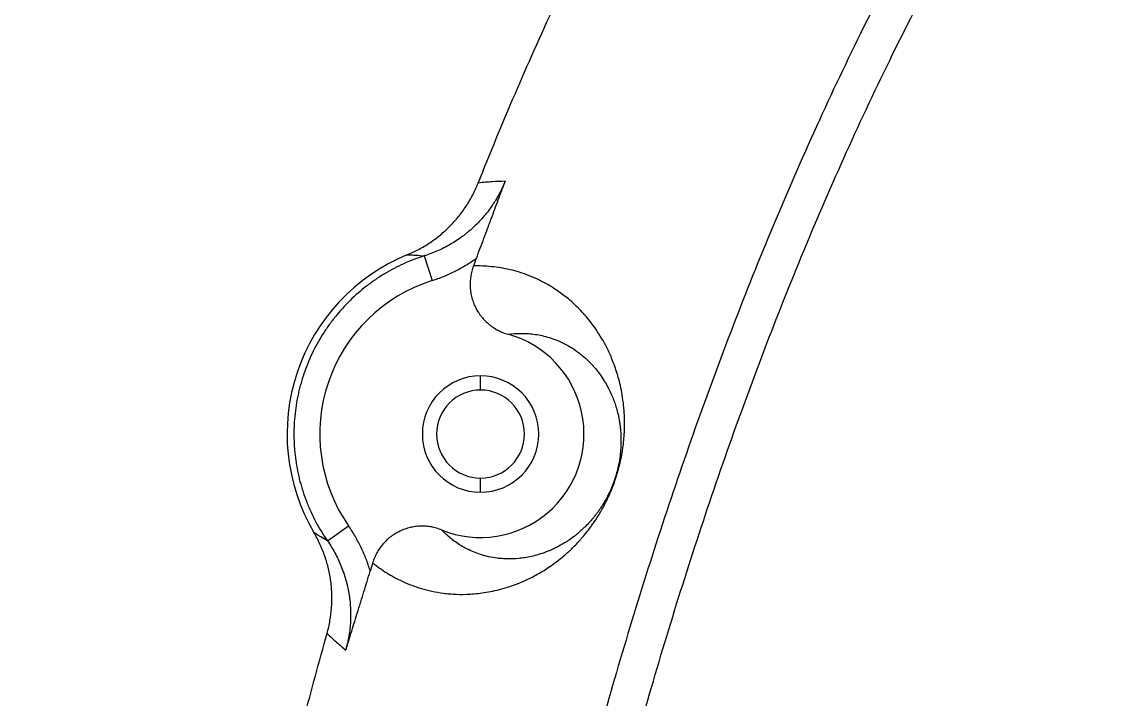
# Model space of a CAD drawing. Header units: millimetres. Extents: x -33000 to 294000, y 0 to 42408.
# Drawn here: x 56696.24 to 56737.92, y 13849.35 to 13875.54 of the extents above; entities that cross this region are included whole.
import ezdxf

# ---------------------------------------------------------------- set-up
doc = ezdxf.new("R2010")
doc.units = ezdxf.units.MM
doc.header["$LTSCALE"] = 50
doc.layers.add('arch', color=8, linetype='Continuous')

msp = doc.modelspace()

# ---------------------------------------------------------------- linework, layer by layer
at = {"layer": 'arch', "linetype": 'Continuous'}
for p, q in [((56711.811, 13866.486), (56712.113, 13865.532)), ((56713.989, 13861.305), (56713.989, 13861.855)), ((56713.989, 13857.355), (56713.989, 13857.905)), ((56708.066, 13855.481), (56708.887, 13856.053))]:
    msp.add_line(p, q, dxfattribs=at)
for radius, start, end in [(7.482, 112.3443, 210.5329), (6.217, 107.5617, 214.8465), (4, 247.9095, 74.562), (2.25, 90, 270), (2.25, 270, 90), (1.7, 90, 270), (1.7, 270, 90)]:
    msp.add_arc((56713.989, 13859.605), radius, start, end, dxfattribs=at)
for points, knots in [([(56841.186, 13936.073, 0), (56838.392, 13935.857, 0), (56835.607, 13935.597, 0), (56830.059, 13934.985, 0), (56827.295, 13934.633, 0), (56821.789, 13933.83, 0), (56819.047, 13933.38, 0), (56813.587, 13932.373, 0), (56810.869, 13931.816, 0), (56805.459, 13930.586, 0), (56802.767, 13929.913, 0), (56797.411, 13928.438, 0), (56794.748, 13927.636, 0), (56790.777, 13926.326, 0), (56789.457, 13925.871, 0), (56786.826, 13924.924, 0), (56785.515, 13924.431, 0), (56783.555, 13923.661, 0), (56782.577, 13923.269, 0), (56781.601, 13922.865, 0), (56781.114, 13922.66, 0), (56780.951, 13922.592, 0), (56780.627, 13922.455, 0), (56779.169, 13921.834, 0), (56777.725, 13921.189, 0), (56775.182, 13920.004, 0), (56772.663, 13918.78, 0), (56768.957, 13916.821, 0), (56766.537, 13915.429, 0), (56764.144, 13913.993, 0), (56762.961, 13913.252, 0), (56760.624, 13911.724, 0), (56759.469, 13910.936, 0), (56757.189, 13909.312, 0), (56756.064, 13908.475, 0), (56754.399, 13907.18, 0), (56753.573, 13906.523, 0), (56752.619, 13905.74, 0), (56752.213, 13905.4, 0), (56751.942, 13905.172, 0), (56751.807, 13905.058, 0), (56750.597, 13904.03, 0), (56749.546, 13903.095, 0), (56747.494, 13901.185, 0), (56746.494, 13900.209, 0), (56744.544, 13898.217, 0), (56743.594, 13897.201, 0), (56741.745, 13895.127, 0), (56740.847, 13894.069, 0), (56739.1, 13891.912, 0), (56738.253, 13890.813, 0), (56736.61, 13888.572, 0), (56735.815, 13887.431, 0), (56734.661, 13885.687, 0), (56734.283, 13885.1, 0), (56733.54, 13883.916, 0), (56733.175, 13883.319, 0), (56732.458, 13882.115, 0), (56732.105, 13881.508, 0), (56731.411, 13880.285, 0), (56731.07, 13879.668, 0), (56730.65, 13878.892, 0), (56730.566, 13878.737, 0), (56730.4, 13878.426, 0), (56730.317, 13878.27, 0), (56730.069, 13877.802, 0), (56729.578, 13876.865, 0), (56729.101, 13875.924, 0), (56728.164, 13874.034, 0), (56727.562, 13872.767, 0), (56726.401, 13870.218, 0), (56725.842, 13868.937, 0), (56724.225, 13865.072, 0), (56723.226, 13862.468, 0), (56721.362, 13857.215, 0), (56720.497, 13854.566, 0), (56718.884, 13849.228, 0), (56718.137, 13846.539, 0), (56716.743, 13841.127, 0), (56716.096, 13838.404, 0), (56715.344, 13834.981, 0), (56715.123, 13833.953, 0), (56714.908, 13832.922, 0), (56714.765, 13832.235, 0), (56714.695, 13831.891, 0), (56714.346, 13830.171, 0), (56714.078, 13828.795, 0), (56713.304, 13824.667, 0), (56712.828, 13821.914, 0), (56711.948, 13816.406, 0), (56711.543, 13813.651, 0), (56710.421, 13805.385, 0), (56709.796, 13799.871, 0), (56709.002, 13791.597, 0), (56708.761, 13788.839, 0), (56708.328, 13783.32, 0), (56708.136, 13780.561, 0), (56707.633, 13772.28, 0), (56707.154, 13761.234, 0), (56707.007, 13750.181, 0), (56707.006, 13739.125, 0), (56707.079, 13733.595, 0), (56707.39, 13722.531, 0), (56707.63, 13716.997, 0), (56708.133, 13708.693, 0), (56708.325, 13705.924, 0), (56708.759, 13700.386, 0), (56709.001, 13697.616, 0), (56709.533, 13692.076, 0), (56709.823, 13689.305, 0), (56710.3, 13685.147, 0), (56710.466, 13683.761, 0), (56710.813, 13680.989, 0), (56710.993, 13679.603, 0), (56711.936, 13672.671, 0), (56712.812, 13667.154, 0), (56714.357, 13658.931, 0), (56714.91, 13656.198, 0), (56716.108, 13650.755, 0), (56716.752, 13648.044, 0), (56718.143, 13642.645, 0), (56718.89, 13639.958, 0), (56720.507, 13634.611, 0), (56721.376, 13631.951, 0), (56722.432, 13628.978, 0), (56722.55, 13628.648, 0), (56722.79, 13627.988, 0), (56722.91, 13627.658, 0), (56723.275, 13626.672, 0), (56724.018, 13624.705, 0), (56724.8, 13622.759, 0), (56726.419, 13618.896, 0), (56727.573, 13616.36, 0), (56729.12, 13613.246, 0), (56729.435, 13612.626, 0), (56730.075, 13611.391, 0), (56730.4, 13610.776, 0), (56731.393, 13608.942, 0), (56732.078, 13607.731, 0), (56733.146, 13605.936, 0), (56733.509, 13605.341, 0), (56734.25, 13604.159, 0), (56734.627, 13603.572, 0), (56735.782, 13601.823, 0), (56736.582, 13600.673, 0), (56737.829, 13598.972, 0), (56738.252, 13598.409, 0), (56738.79, 13597.711, 0), (56738.898, 13597.571, 0), (56739.115, 13597.293, 0), (56739.442, 13596.877, 0), (56740.651, 13595.366, 0), (56741.786, 13594.033, 0), (56743.646, 13591.949, 0), (56744.598, 13590.932, 0), (56746.545, 13588.948, 0), (56747.539, 13587.979, 0), (56749.57, 13586.091, 0), (56750.606, 13585.17, 0), (56752.718, 13583.374, 0), (56753.794, 13582.499, 0), (56755.985, 13580.792, 0), (56757.099, 13579.961, 0), (56759.366, 13578.342, 0), (56760.518, 13577.554, 0), (56762.275, 13576.403, 0), (56763.159, 13575.835, 0), (56764.204, 13575.187, 0), (56764.654, 13574.912, 0), (56764.954, 13574.729, 0), (56765.105, 13574.638, 0), (56766.462, 13573.822, 0), (56767.677, 13573.121, 0), (56770.127, 13571.768, 0), (56772.596, 13570.461, 0), (56775.099, 13569.243, 0), (56778.877, 13567.478, 0), (56781.429, 13566.385, 0), (56786.592, 13564.349, 0), (56789.203, 13563.406, 0), (56794.477, 13561.655, 0), (56797.141, 13560.848, 0), (56801.174, 13559.731, 0), (56802.524, 13559.374, 0), (56804.558, 13558.861, 0), (56805.238, 13558.694, 0), (56806.26, 13558.449, 0), (56806.6, 13558.368, 0), (56807.283, 13558.208, 0), (56808.99, 13557.813, 0), (56810.702, 13557.442, 0), (56812.761, 13557.017, 0), (56813.448, 13556.879, 0), (56814.823, 13556.61, 0), (56815.511, 13556.479, 0), (56818.954, 13555.842, 0), (56821.716, 13555.388, 0), (56827.255, 13554.579, 0), (56830.032, 13554.225, 0), (56834.208, 13553.765, 0), (56835.601, 13553.623, 0), (56838.392, 13553.361, 0), (56839.788, 13553.242, 0), (56841.185, 13553.134, 0)], [0, 0, 0, 0, 0.015625, 0.015625, 0.03125, 0.03125, 0.046875, 0.046875, 0.0625, 0.0625, 0.078125, 0.078125, 0.09375, 0.09375, 0.101562, 0.101562, 0.109375, 0.109375, 0.113281, 0.115234, 0.115234, 0.116211, 0.116211, 0.117187, 0.125, 0.125, 0.132812, 0.140625, 0.148437, 0.148437, 0.15625, 0.15625, 0.164062, 0.164062, 0.171875, 0.171875, 0.175781, 0.177734, 0.178711, 0.178711, 0.179687, 0.179687, 0.1875, 0.1875, 0.195312, 0.195312, 0.203125, 0.203125, 0.210937, 0.210937, 0.21875, 0.21875, 0.226562, 0.226562, 0.230469, 0.230469, 0.234375, 0.234375, 0.238281, 0.238281, 0.242187, 0.242187, 0.243164, 0.243164, 0.244141, 0.244141, 0.246094, 0.25, 0.25, 0.257812, 0.257812, 0.265625, 0.265625, 0.28125, 0.28125, 0.296875, 0.296875, 0.3125, 0.3125, 0.328125, 0.328125, 0.332031, 0.333984, 0.333984, 0.335937, 0.335937, 0.34375, 0.34375, 0.359375, 0.359375, 0.375, 0.375, 0.40625, 0.40625, 0.421875, 0.421875, 0.4375, 0.4375, 0.46875, 0.5, 0.5, 0.53125, 0.53125, 0.5625, 0.5625, 0.578125, 0.578125, 0.59375, 0.59375, 0.609375, 0.609375, 0.617187, 0.617187, 0.625, 0.625, 0.65625, 0.65625, 0.671875, 0.671875, 0.6875, 0.6875, 0.703125, 0.703125, 0.71875, 0.71875, 0.720703, 0.720703, 0.722656, 0.722656, 0.726562, 0.734375, 0.734375, 0.75, 0.75, 0.753906, 0.753906, 0.757812, 0.757812, 0.765625, 0.765625, 0.769531, 0.769531, 0.773437, 0.773437, 0.78125, 0.78125, 0.785156, 0.785156, 0.786133, 0.786133, 0.787109, 0.789062, 0.796875, 0.796875, 0.804687, 0.804687, 0.8125, 0.8125, 0.820312, 0.820312, 0.828125, 0.828125, 0.835937, 0.835937, 0.84375, 0.84375, 0.847656, 0.849609, 0.850586, 0.850586, 0.851562, 0.851562, 0.859375, 0.859375, 0.867187, 0.875, 0.875, 0.890625, 0.890625, 0.90625, 0.90625, 0.921875, 0.921875, 0.929687, 0.929687, 0.933594, 0.933594, 0.935547, 0.935547, 0.9375, 0.945312, 0.945312, 0.949219, 0.949219, 0.953125, 0.953125, 0.96875, 0.96875, 0.984375, 0.984375, 0.992187, 0.992187, 1, 1, 1, 1]), ([(56841.301, 13554.627, 0), (56838.529, 13554.842, 0), (56835.764, 13555.1, 0), (56830.251, 13555.708, 0), (56827.503, 13556.058, 0), (56822.025, 13556.856, 0), (56819.295, 13557.304, 0), (56813.853, 13558.308, 0), (56811.142, 13558.863, 0), (56805.742, 13560.092, 0), (56803.052, 13560.766, 0), (56799.035, 13561.874, 0), (56797.699, 13562.26, 0), (56796.033, 13562.765, 0), (56795.7, 13562.867, 0), (56795.035, 13563.073, 0), (56794.039, 13563.385, 0), (56793.046, 13563.706, 0), (56789.748, 13564.798, 0), (56787.138, 13565.74, 0), (56781.985, 13567.771, 0), (56779.441, 13568.861, 0), (56775.678, 13570.619, 0), (56773.188, 13571.833, 0), (56770.735, 13573.133, 0), (56768.303, 13574.479, 0), (56767.097, 13575.175, 0), (56765.752, 13575.986, 0), (56765.603, 13576.077, 0), (56765.305, 13576.258, 0), (56764.86, 13576.531, 0), (56763.825, 13577.175, 0), (56762.948, 13577.739, 0), (56761.209, 13578.882, 0), (56760.068, 13579.665, 0), (56757.823, 13581.274, 0), (56756.719, 13582.1, 0), (56754.55, 13583.796, 0), (56753.485, 13584.666, 0), (56751.395, 13586.451, 0), (56750.37, 13587.366, 0), (56748.361, 13589.245, 0), (56747.377, 13590.208, 0), (56745.453, 13592.182, 0), (56744.512, 13593.194, 0), (56742.674, 13595.268, 0), (56741.777, 13596.329, 0), (56740.684, 13597.689, 0), (56740.467, 13597.963, 0), (56740.144, 13598.376, 0), (56740.036, 13598.514, 0), (56739.822, 13598.79, 0), (56739.289, 13599.484, 0), (56738.768, 13600.183, 0), (56737.541, 13601.874, 0), (56736.753, 13603.018, 0), (56735.238, 13605.337, 0), (56734.511, 13606.512, 0), (56733.11, 13608.891, 0), (56732.437, 13610.095, 0), (56731.134, 13612.525, 0), (56730.505, 13613.752, 0), (56728.678, 13617.466, 0), (56727.544, 13619.986, 0), (56725.952, 13623.823, 0), (56725.183, 13625.756, 0), (56724.453, 13627.709, 0), (56724.154, 13628.526, 0), (56724.094, 13628.689, 0), (56723.975, 13629.017, 0), (56723.798, 13629.507, 0), (56723.624, 13629.999, 0), (56722.586, 13632.949, 0), (56721.733, 13635.588, 0), (56720.145, 13640.893, 0), (56719.411, 13643.559, 0), (56718.044, 13648.915, 0), (56717.411, 13651.604, 0), (56716.234, 13657.004, 0), (56715.69, 13659.714, 0), (56714.677, 13665.151, 0), (56713.974, 13669.242, 0), (56713.243, 13674.036, 0), (56712.898, 13676.437, 0), (56712.755, 13677.468, 0), (56712.66, 13678.155, 0), (56712.614, 13678.498, 0), (56712.196, 13681.591, 0), (56711.516, 13687.088, 0), (56710.945, 13692.583, 0), (56710.421, 13698.076, 0), (56710.183, 13700.822, 0), (56709.756, 13706.313, 0), (56709.567, 13709.058, 0), (56709.071, 13717.292, 0), (56708.836, 13722.778, 0), (56708.53, 13733.748, 0), (56708.459, 13739.231, 0), (56708.46, 13750.193, 0), (56708.534, 13755.673, 0), (56708.844, 13766.628, 0), (56709.081, 13772.104, 0), (56709.578, 13780.314, 0), (56709.767, 13783.051, 0), (56710.194, 13788.522, 0), (56710.432, 13791.257, 0), (56711.216, 13799.461, 0), (56711.833, 13804.928, 0), (56712.94, 13813.124, 0), (56713.339, 13815.855, 0), (56714.207, 13821.317, 0), (56714.675, 13824.046, 0), (56715.438, 13828.14, 0), (56715.702, 13829.504, 0), (56716.045, 13831.209, 0), (56716.115, 13831.55, 0), (56716.255, 13832.232, 0), (56716.467, 13833.254, 0), (56717.267, 13836.994, 0), (56718.063, 13840.371, 0), (56719.436, 13845.741, 0), (56720.172, 13848.408, 0), (56721.76, 13853.705, 0), (56722.612, 13856.334, 0), (56724.447, 13861.546, 0), (56725.431, 13864.13, 0), (56727.023, 13867.966, 0), (56728.124, 13870.511, 0), (56729.31, 13873.026, 0), (56730.233, 13874.901, 0), (56730.703, 13875.836, 0), (56731.267, 13876.921, 0), (56731.513, 13877.385, 0), (56731.677, 13877.694, 0), (56731.759, 13877.848, 0), (56732.505, 13879.236, 0), (56733.188, 13880.453, 0), (56734.25, 13882.249, 0), (56734.61, 13882.843, 0), (56735.343, 13884.02, 0), (56735.716, 13884.603, 0), (56736.854, 13886.337, 0), (56737.639, 13887.472, 0), (56739.262, 13889.699, 0), (56740.099, 13890.791, 0), (56741.825, 13892.934, 0), (56742.714, 13893.985, 0), (56744.542, 13896.046, 0), (56745.482, 13897.055, 0), (56747.412, 13899.033, 0), (56748.402, 13900.002, 0), (56750.433, 13901.898, 0), (56751.474, 13902.826, 0), (56752.673, 13903.847, 0), (56752.806, 13903.96, 0), (56753.074, 13904.186, 0), (56753.209, 13904.298, 0), (56753.612, 13904.634, 0), (56754.422, 13905.301, 0), (56755.242, 13905.954, 0), (56756.892, 13907.238, 0), (56758.007, 13908.069, 0), (56760.267, 13909.68, 0), (56761.412, 13910.462, 0), (56763.73, 13911.977, 0), (56764.903, 13912.712, 0), (56767.276, 13914.136, 0), (56769.675, 13915.515, 0), (56773.351, 13917.457, 0), (56775.85, 13918.67, 0), (56778.372, 13919.844, 0), (56779.645, 13920.411, 0), (56781.089, 13921.029, 0), (56781.25, 13921.097, 0), (56781.572, 13921.233, 0), (56781.733, 13921.301, 0), (56782.216, 13921.503, 0), (56783.183, 13921.903, 0), (56784.154, 13922.292, 0), (56786.097, 13923.054, 0), (56787.398, 13923.542, 0), (56790.007, 13924.48, 0), (56791.315, 13924.93, 0), (56795.254, 13926.227, 0), (56797.895, 13927.02, 0), (56803.206, 13928.48, 0), (56805.875, 13929.146, 0), (56811.24, 13930.364, 0), (56813.936, 13930.915, 0), (56819.35, 13931.912, 0), (56822.069, 13932.358, 0), (56827.528, 13933.152, 0), (56830.269, 13933.501, 0), (56835.77, 13934.107, 0), (56838.531, 13934.365, 0), (56841.301, 13934.58, 0)], [0, 0, 0, 0, 0.015625, 0.015625, 0.03125, 0.03125, 0.046875, 0.046875, 0.0625, 0.0625, 0.078125, 0.078125, 0.085938, 0.085938, 0.087891, 0.087891, 0.089844, 0.09375, 0.09375, 0.109375, 0.109375, 0.125, 0.125, 0.132812, 0.140625, 0.140625, 0.148437, 0.148437, 0.149414, 0.149414, 0.150391, 0.152344, 0.15625, 0.15625, 0.164062, 0.164062, 0.171875, 0.171875, 0.179687, 0.179687, 0.1875, 0.1875, 0.195312, 0.195312, 0.203125, 0.203125, 0.210938, 0.210938, 0.212891, 0.212891, 0.213867, 0.213867, 0.214844, 0.21875, 0.21875, 0.226563, 0.226563, 0.234375, 0.234375, 0.242188, 0.242188, 0.25, 0.25, 0.265625, 0.265625, 0.273438, 0.277344, 0.277344, 0.27832, 0.27832, 0.279297, 0.28125, 0.28125, 0.296875, 0.296875, 0.3125, 0.3125, 0.328125, 0.328125, 0.34375, 0.34375, 0.359375, 0.367188, 0.371094, 0.373047, 0.373047, 0.375, 0.375, 0.390625, 0.40625, 0.40625, 0.421875, 0.421875, 0.4375, 0.4375, 0.46875, 0.46875, 0.5, 0.5, 0.53125, 0.53125, 0.5625, 0.5625, 0.578125, 0.578125, 0.59375, 0.59375, 0.625, 0.625, 0.640625, 0.640625, 0.65625, 0.65625, 0.664063, 0.664063, 0.666016, 0.666016, 0.667969, 0.671875, 0.6875, 0.6875, 0.703125, 0.703125, 0.71875, 0.71875, 0.734375, 0.734375, 0.742188, 0.75, 0.75, 0.753906, 0.755859, 0.756836, 0.756836, 0.757813, 0.757813, 0.765625, 0.765625, 0.769531, 0.769531, 0.773438, 0.773438, 0.78125, 0.78125, 0.789063, 0.789063, 0.796875, 0.796875, 0.804688, 0.804688, 0.8125, 0.8125, 0.820313, 0.820313, 0.821289, 0.821289, 0.822266, 0.822266, 0.824219, 0.828125, 0.828125, 0.835938, 0.835938, 0.84375, 0.84375, 0.851563, 0.851563, 0.859375, 0.867188, 0.875, 0.875, 0.882813, 0.882813, 0.883789, 0.883789, 0.884766, 0.884766, 0.886719, 0.890625, 0.890625, 0.898438, 0.898438, 0.90625, 0.90625, 0.921875, 0.921875, 0.9375, 0.9375, 0.953125, 0.953125, 0.96875, 0.96875, 0.984375, 0.984375, 1, 1, 1, 1]), ([(56713.899, 13869.303, 0), (56714.359, 13870.454, 0), (56714.833, 13871.599, 0), (56715.811, 13873.877, 0), (56716.316, 13875.009, 0), (56716.837, 13876.134, 0)], [0, 0, 0, 0, 0.5, 0.5, 1, 1, 1, 1]), ([(56711.144, 13866.526, 0), (56711.301, 13866.59, 0), (56711.452, 13866.661, 0), (56711.747, 13866.818, 0), (56712.032, 13866.989, 0), (56712.298, 13867.187, 0), (56712.556, 13867.398, 0), (56712.68, 13867.511, 0), (56712.919, 13867.751, 0), (56713.031, 13867.876, 0), (56713.242, 13868.135, 0), (56713.439, 13868.405, 0), (56713.609, 13868.693, 0), (56713.707, 13868.879, 0), (56713.726, 13868.917, 0), (56713.763, 13868.993, 0), (56713.781, 13869.031, 0), (56713.834, 13869.146, 0), (56713.867, 13869.224, 0), (56713.899, 13869.303, 0)], [0, 0, 0, 0, 0.125, 0.125, 0.25, 0.375, 0.375, 0.5, 0.5, 0.625, 0.625, 0.75, 0.875, 0.875, 0.90625, 0.90625, 0.9375, 0.9375, 1, 1, 1, 1]), ([(56714.942, 13869.369, 0), (56714.872, 13869.198, 0), (56714.793, 13869.032, 0), (56714.662, 13868.79, 0), (56714.616, 13868.71, 0), (56714.543, 13868.593, 0), (56714.519, 13868.554, 0), (56714.468, 13868.477, 0), (56714.442, 13868.439, 0), (56714.31, 13868.25, 0), (56714.198, 13868.106, 0), (56713.958, 13867.831, 0), (56713.831, 13867.701, 0), (56713.63, 13867.516, 0), (56713.561, 13867.456, 0), (56713.454, 13867.368, 0), (56713.419, 13867.339, 0), (56713.346, 13867.283, 0), (56713.309, 13867.255, 0), (56713.123, 13867.119, 0), (56712.97, 13867.018, 0), (56712.655, 13866.836, 0), (56712.492, 13866.753, 0), (56712.159, 13866.606, 0), (56711.987, 13866.541, 0), (56711.811, 13866.486, 0)], [0, 0, 0, 0, 0.125, 0.125, 0.1875, 0.1875, 0.21875, 0.21875, 0.25, 0.25, 0.375, 0.375, 0.5, 0.5, 0.5625, 0.5625, 0.59375, 0.59375, 0.625, 0.625, 0.75, 0.75, 0.875, 0.875, 1, 1, 1, 1]), ([(56713.829, 13866.397, 0), (56713.879, 13866.528, 0), (56713.928, 13866.658, 0), (56714.026, 13866.915, 0), (56714.074, 13867.043, 0), (56714.169, 13867.297, 0), (56714.216, 13867.423, 0), (56714.287, 13867.611, 0), (56714.31, 13867.674, 0), (56714.357, 13867.799, 0), (56714.38, 13867.861, 0), (56714.495, 13868.17, 0), (56714.585, 13868.413, 0), (56714.719, 13868.774, 0), (56714.764, 13868.894, 0), (56714.831, 13869.072, 0), (56714.864, 13869.162, 0), (56714.903, 13869.266, 0), (56714.92, 13869.31, 0), (56714.931, 13869.34, 0), (56714.937, 13869.355, 0), (56714.942, 13869.369, 0)], [0, 0, 0, 0, 0.125, 0.125, 0.25, 0.25, 0.375, 0.375, 0.4375, 0.4375, 0.5, 0.5, 0.75, 0.75, 0.875, 0.875, 0.9375, 0.96875, 0.984375, 0.984375, 1, 1, 1, 1]), ([(56714.942, 13869.369, 0), (56714.774, 13869.367, 0), (56714.605, 13869.362, 0), (56714.348, 13869.346, 0), (56714.261, 13869.34, 0), (56714.083, 13869.324, 0), (56713.993, 13869.315, 0), (56713.899, 13869.303, 0)], [0, 0, 0, 0, 0.5, 0.5, 0.75, 0.75, 1, 1, 1, 1]), ([(56711.811, 13866.486, 0), (56711.54, 13866.4, 0), (56711.277, 13866.299, 0), (56710.766, 13866.069, 0), (56710.518, 13865.939, 0), (56710.157, 13865.722, 0), (56710.039, 13865.647, 0), (56709.864, 13865.527, 0), (56709.806, 13865.487, 0), (56709.691, 13865.403, 0), (56709.634, 13865.361, 0), (56709.354, 13865.144, 0), (56709.142, 13864.96, 0), (56708.741, 13864.568, 0), (56708.553, 13864.36, 0), (56708.288, 13864.033, 0), (56708.203, 13863.921, 0), (56708.079, 13863.748, 0), (56708.039, 13863.69, 0), (56707.96, 13863.572, 0), (56707.921, 13863.513, 0), (56707.733, 13863.214, 0), (56707.597, 13862.968, 0), (56707.356, 13862.462, 0), (56707.25, 13862.203, 0), (56707.113, 13861.804, 0), (56707.072, 13861.669, 0), (56707.015, 13861.464, 0), (56706.997, 13861.395, 0), (56706.963, 13861.258, 0), (56706.947, 13861.189, 0), (56706.873, 13860.844, 0), (56706.831, 13860.566, 0), (56706.778, 13860.009, 0), (56706.767, 13859.729, 0), (56706.777, 13859.306, 0), (56706.784, 13859.165, 0), (56706.798, 13858.989, 0), (56706.801, 13858.953, 0), (56706.808, 13858.883, 0), (56706.819, 13858.777, 0), (56706.832, 13858.672, 0), (56706.881, 13858.323, 0), (56706.992, 13857.773, 0), (56707.165, 13857.239, 0), (56707.293, 13856.911, 0), (56707.32, 13856.846, 0), (56707.375, 13856.715, 0), (56707.404, 13856.65, 0), (56707.493, 13856.457, 0), (56707.556, 13856.33, 0), (56707.756, 13855.956, 0), (56707.904, 13855.715, 0), (56708.066, 13855.481, 0)], [0, 0, 0, 0, 0.0625, 0.0625, 0.125, 0.125, 0.15625, 0.15625, 0.171875, 0.171875, 0.1875, 0.1875, 0.25, 0.25, 0.3125, 0.3125, 0.34375, 0.34375, 0.359375, 0.359375, 0.375, 0.375, 0.4375, 0.4375, 0.5, 0.5, 0.53125, 0.53125, 0.546875, 0.546875, 0.5625, 0.5625, 0.625, 0.625, 0.6875, 0.6875, 0.71875, 0.71875, 0.726562, 0.726562, 0.734375, 0.75, 0.75, 0.8125, 0.875, 0.875, 0.890625, 0.890625, 0.90625, 0.90625, 0.9375, 0.9375, 1, 1, 1, 1]), ([(56711.144, 13866.526, 0), (56711.205, 13866.527, 0), (56711.263, 13866.526, 0), (56711.378, 13866.523, 0), (56711.433, 13866.52, 0), (56711.598, 13866.509, 0), (56711.705, 13866.498, 0), (56711.811, 13866.486, 0)], [0, 0, 0, 0, 0.25, 0.25, 0.5, 0.5, 1, 1, 1, 1]), ([(56709.817, 13854.626, 0), (56709.905, 13854.557, 0), (56709.994, 13854.49, 0), (56710.176, 13854.361, 0), (56710.269, 13854.299, 0), (56710.462, 13854.179, 0), (56710.561, 13854.121, 0), (56710.766, 13854.01, 0), (56710.872, 13853.957, 0), (56711.093, 13853.856, 0), (56711.208, 13853.807, 0), (56711.447, 13853.717, 0), (56711.571, 13853.675, 0), (56711.832, 13853.597, 0), (56711.968, 13853.563, 0), (56712.253, 13853.502, 0), (56712.402, 13853.476, 0), (56712.637, 13853.446, 0), (56712.718, 13853.437, 0), (56712.883, 13853.423, 0), (56712.967, 13853.418, 0), (56713.227, 13853.408, 0), (56713.409, 13853.409, 0), (56713.697, 13853.426, 0), (56713.796, 13853.434, 0), (56714, 13853.457, 0), (56714.104, 13853.471, 0), (56714.32, 13853.507, 0), (56714.431, 13853.528, 0), (56714.661, 13853.58, 0), (56714.779, 13853.61, 0), (56715.023, 13853.682, 0), (56715.15, 13853.722, 0), (56715.346, 13853.794, 0), (56715.412, 13853.819, 0), (56715.548, 13853.874, 0), (56715.617, 13853.903, 0), (56715.828, 13853.998, 0), (56715.974, 13854.069, 0), (56716.203, 13854.194, 0), (56716.281, 13854.239, 0), (56716.441, 13854.335, 0), (56716.523, 13854.387, 0), (56716.69, 13854.498, 0), (56716.776, 13854.558, 0), (56716.952, 13854.688, 0), (56717.043, 13854.759, 0), (56717.183, 13854.874, 0), (56717.23, 13854.914, 0), (56717.326, 13854.999, 0), (56717.375, 13855.043, 0), (56717.475, 13855.135, 0), (56717.525, 13855.184, 0), (56717.628, 13855.286, 0), (56717.681, 13855.339, 0), (56717.761, 13855.425, 0), (56717.788, 13855.454, 0), (56717.843, 13855.515, 0), (56717.871, 13855.546, 0), (56717.955, 13855.642, 0), (56718.012, 13855.71, 0), (56718.129, 13855.855, 0), (56718.189, 13855.933, 0), (56718.283, 13856.06, 0), (56718.314, 13856.104, 0), (56718.379, 13856.197, 0), (56718.411, 13856.245, 0), (56718.478, 13856.346, 0), (56718.513, 13856.4, 0), (56718.582, 13856.513, 0), (56718.618, 13856.572, 0), (56718.691, 13856.698, 0), (56718.728, 13856.764, 0), (56718.775, 13856.854, 0), (56718.785, 13856.872, 0), (56718.804, 13856.91, 0), (56718.814, 13856.928, 0), (56718.843, 13856.986, 0), (56718.863, 13857.025, 0), (56718.902, 13857.107, 0), (56718.922, 13857.149, 0), (56718.962, 13857.236, 0), (56718.983, 13857.282, 0), (56719.013, 13857.353, 0), (56719.024, 13857.377, 0), (56719.044, 13857.426, 0), (56719.054, 13857.451, 0), (56719.085, 13857.526, 0), (56719.105, 13857.578, 0), (56719.135, 13857.657, 0), (56719.145, 13857.683, 0), (56719.164, 13857.737, 0), (56719.174, 13857.764, 0), (56719.202, 13857.846, 0), (56719.238, 13857.954, 0), (56719.271, 13858.061, 0), (56719.29, 13858.127, 0), (56719.294, 13858.14, 0), (56719.302, 13858.167, 0), (56719.313, 13858.206, 0), (56719.323, 13858.244, 0), (56719.344, 13858.32, 0), (56719.356, 13858.369, 0), (56719.374, 13858.441, 0), (56719.379, 13858.465, 0), (56719.39, 13858.512, 0), (56719.395, 13858.535, 0), (56719.41, 13858.604, 0), (56719.42, 13858.648, 0), (56719.437, 13858.734, 0), (56719.445, 13858.775, 0), (56719.467, 13858.896, 0), (56719.479, 13858.973, 0), (56719.492, 13859.064, 0), (56719.495, 13859.082, 0), (56719.5, 13859.118, 0), (56719.502, 13859.136, 0), (56719.509, 13859.188, 0), (56719.513, 13859.222, 0), (56719.524, 13859.321, 0), (56719.53, 13859.384, 0), (56719.54, 13859.506, 0), (56719.544, 13859.564, 0), (56719.551, 13859.676, 0), (56719.554, 13859.73, 0), (56719.557, 13859.835, 0), (56719.558, 13859.886, 0), (56719.56, 13860.034, 0), (56719.559, 13860.127, 0), (56719.555, 13860.261, 0), (56719.553, 13860.304, 0), (56719.549, 13860.389, 0), (56719.546, 13860.43, 0), (56719.538, 13860.552, 0), (56719.531, 13860.629, 0), (56719.516, 13860.777, 0), (56719.507, 13860.848, 0), (56719.479, 13861.053, 0), (56719.457, 13861.18, 0), (56719.41, 13861.42, 0), (56719.384, 13861.533, 0), (56719.33, 13861.746, 0), (56719.301, 13861.847, 0), (56719.242, 13862.04, 0), (56719.212, 13862.132, 0), (56719.149, 13862.308, 0), (56719.117, 13862.392, 0), (56719.051, 13862.553, 0), (56719.018, 13862.63, 0), (56718.951, 13862.779, 0), (56718.916, 13862.851, 0), (56718.847, 13862.989, 0), (56718.813, 13863.055, 0), (56718.708, 13863.247, 0), (56718.637, 13863.366, 0), (56718.494, 13863.589, 0), (56718.423, 13863.693, 0), (56718.279, 13863.89, 0), (56718.207, 13863.982, 0), (56718.063, 13864.156, 0), (56717.991, 13864.238, 0), (56717.848, 13864.393, 0), (56717.776, 13864.466, 0), (56717.634, 13864.605, 0), (56717.563, 13864.67, 0), (56717.351, 13864.856, 0), (56717.211, 13864.966, 0), (56716.934, 13865.166, 0), (56716.798, 13865.255, 0), (56716.528, 13865.415, 0), (56716.395, 13865.486, 0), (56716.132, 13865.614, 0), (56716.003, 13865.67, 0), (56715.747, 13865.771, 0), (56715.621, 13865.814, 0), (56715.373, 13865.891, 0), (56715.25, 13865.924, 0), (56715.007, 13865.981, 0), (56714.887, 13866.005, 0), (56714.649, 13866.044, 0), (56714.413, 13866.074, 0), (56714.063, 13866.098, 0), (56713.831, 13866.101, 0), (56713.715, 13866.099, 0)], [0, 0, 0, 0, 0.03125, 0.03125, 0.0625, 0.0625, 0.09375, 0.09375, 0.125, 0.125, 0.15625, 0.15625, 0.1875, 0.1875, 0.21875, 0.21875, 0.25, 0.25, 0.265625, 0.265625, 0.28125, 0.28125, 0.3125, 0.3125, 0.328125, 0.328125, 0.34375, 0.34375, 0.359375, 0.359375, 0.375, 0.375, 0.390625, 0.390625, 0.398438, 0.398438, 0.40625, 0.40625, 0.421875, 0.421875, 0.429688, 0.429688, 0.4375, 0.4375, 0.445313, 0.445313, 0.453125, 0.453125, 0.457031, 0.457031, 0.460938, 0.460938, 0.464844, 0.464844, 0.46875, 0.46875, 0.470703, 0.470703, 0.472656, 0.472656, 0.476563, 0.476563, 0.480469, 0.480469, 0.482422, 0.482422, 0.484375, 0.484375, 0.486328, 0.486328, 0.488281, 0.488281, 0.490234, 0.490234, 0.490723, 0.490723, 0.491211, 0.491211, 0.492188, 0.492188, 0.493164, 0.493164, 0.494141, 0.494141, 0.494629, 0.494629, 0.495117, 0.495117, 0.496094, 0.496094, 0.496582, 0.496582, 0.49707, 0.49707, 0.498047, 0.499023, 0.499023, 0.499268, 0.499268, 0.499512, 0.5, 0.5, 0.500977, 0.500977, 0.501465, 0.501465, 0.501953, 0.501953, 0.50293, 0.50293, 0.503906, 0.503906, 0.505859, 0.505859, 0.506348, 0.506348, 0.506836, 0.506836, 0.507813, 0.507813, 0.509766, 0.509766, 0.511719, 0.511719, 0.513672, 0.513672, 0.515625, 0.515625, 0.519531, 0.519531, 0.521484, 0.521484, 0.523438, 0.523438, 0.527344, 0.527344, 0.53125, 0.53125, 0.539063, 0.539063, 0.546875, 0.546875, 0.554688, 0.554688, 0.5625, 0.5625, 0.570313, 0.570313, 0.578125, 0.578125, 0.585938, 0.585938, 0.59375, 0.59375, 0.609375, 0.609375, 0.625, 0.625, 0.640625, 0.640625, 0.65625, 0.65625, 0.671875, 0.671875, 0.6875, 0.6875, 0.71875, 0.71875, 0.75, 0.75, 0.78125, 0.78125, 0.8125, 0.8125, 0.84375, 0.84375, 0.875, 0.875, 0.90625, 0.90625, 0.9375, 0.96875, 1, 1, 1, 1]), ([(56713.715, 13866.099, 0), (56713.69, 13866.034, 0), (56713.647, 13865.901, 0), (56713.619, 13865.766, 0), (56713.597, 13865.629, 0), (56713.59, 13865.56, 0), (56713.583, 13865.42, 0), (56713.583, 13865.281, 0), (56713.605, 13865.075, 0), (56713.634, 13864.939, 0), (56713.661, 13864.838, 0), (56713.671, 13864.804, 0), (56713.693, 13864.738, 0), (56713.704, 13864.705, 0), (56713.741, 13864.608, 0), (56713.798, 13864.482, 0), (56713.867, 13864.362, 0), (56713.923, 13864.274, 0), (56713.943, 13864.246, 0), (56713.984, 13864.189, 0), (56714.005, 13864.161, 0), (56714.071, 13864.08, 0), (56714.163, 13863.977, 0), (56714.265, 13863.884, 0), (56714.346, 13863.818, 0), (56714.373, 13863.797, 0), (56714.43, 13863.756, 0), (56714.458, 13863.736, 0), (56714.546, 13863.679, 0), (56714.666, 13863.609, 0), (56714.854, 13863.523, 0), (56714.986, 13863.479, 0), (56715.054, 13863.461, 0)], [0, 0, 0, 0, 0.0625, 0.125, 0.125, 0.1875, 0.1875, 0.25, 0.3125, 0.375, 0.375, 0.40625, 0.40625, 0.4375, 0.4375, 0.5, 0.5625, 0.5625, 0.59375, 0.59375, 0.625, 0.625, 0.6875, 0.75, 0.75, 0.78125, 0.78125, 0.8125, 0.8125, 0.875, 0.9375, 1, 1, 1, 1]), ([(56715.054, 13863.461, 0), (56715.212, 13863.481, 0), (56715.372, 13863.493, 0), (56715.617, 13863.495, 0), (56715.7, 13863.493, 0), (56715.868, 13863.483, 0), (56715.953, 13863.476, 0), (56716.127, 13863.453, 0), (56716.215, 13863.439, 0), (56716.394, 13863.402, 0), (56716.486, 13863.38, 0), (56716.672, 13863.326, 0), (56716.766, 13863.295, 0), (56716.959, 13863.222, 0), (56717.057, 13863.18, 0), (56717.257, 13863.084, 0), (56717.359, 13863.029, 0), (56717.565, 13862.904, 0), (56717.67, 13862.834, 0), (56717.883, 13862.674, 0), (56717.991, 13862.585, 0), (56718.125, 13862.459, 0), (56718.151, 13862.435, 0), (56718.176, 13862.41, 0)], [0, 0, 0, 0, 0.178086, 0.178086, 0.26713, 0.26713, 0.356173, 0.356173, 0.445216, 0.445216, 0.534259, 0.534259, 0.623303, 0.623303, 0.712346, 0.712346, 0.801389, 0.801389, 0.890432, 0.890432, 0.979476, 0.979476, 1, 1, 1, 1]), ([(56718.176, 13862.41, 0), (56718.206, 13862.381, 0), (56718.235, 13862.35, 0), (56718.32, 13862.261, 0), (56718.375, 13862.2, 0), (56718.486, 13862.068, 0), (56718.541, 13861.997, 0), (56718.651, 13861.846, 0), (56718.706, 13861.766, 0), (56718.788, 13861.635, 0), (56718.815, 13861.589, 0), (56718.87, 13861.495, 0), (56718.897, 13861.446, 0), (56718.977, 13861.293, 0), (56719.029, 13861.183, 0), (56719.105, 13861.001, 0), (56719.13, 13860.938, 0), (56719.178, 13860.804, 0), (56719.202, 13860.734, 0), (56719.247, 13860.586, 0), (56719.269, 13860.508, 0), (56719.31, 13860.341, 0), (56719.329, 13860.252, 0), (56719.356, 13860.109, 0), (56719.364, 13860.06, 0), (56719.379, 13859.957, 0), (56719.386, 13859.903, 0), (56719.399, 13859.791, 0), (56719.404, 13859.732, 0), (56719.411, 13859.639, 0), (56719.413, 13859.607, 0), (56719.416, 13859.541, 0), (56719.417, 13859.507, 0), (56719.42, 13859.403, 0), (56719.421, 13859.33, 0), (56719.419, 13859.211, 0), (56719.417, 13859.17, 0), (56719.413, 13859.084, 0), (56719.411, 13859.039, 0), (56719.404, 13858.944, 0), (56719.399, 13858.895, 0), (56719.39, 13858.815, 0), (56719.387, 13858.788, 0), (56719.38, 13858.731, 0), (56719.376, 13858.702, 0), (56719.367, 13858.642, 0), (56719.362, 13858.611, 0), (56719.352, 13858.545, 0), (56719.346, 13858.512, 0), (56719.332, 13858.441, 0), (56719.325, 13858.403, 0), (56719.312, 13858.344, 0), (56719.307, 13858.324, 0), (56719.298, 13858.282, 0), (56719.293, 13858.261, 0), (56719.277, 13858.196, 0), (56719.265, 13858.151, 0), (56719.249, 13858.09, 0), (56719.245, 13858.078, 0), (56719.238, 13858.053, 0), (56719.234, 13858.04, 0), (56719.223, 13858.002, 0), (56719.207, 13857.95, 0), (56719.19, 13857.897, 0), (56719.177, 13857.856, 0), (56719.172, 13857.843, 0), (56719.163, 13857.816, 0), (56719.158, 13857.802, 0), (56719.149, 13857.776, 0), (56719.144, 13857.762, 0), (56719.134, 13857.736, 0), (56719.12, 13857.697, 0), (56719.106, 13857.659, 0), (56719.091, 13857.622, 0), (56719.086, 13857.61, 0), (56719.076, 13857.585, 0), (56719.071, 13857.573, 0), (56719.057, 13857.538, 0), (56719.047, 13857.515, 0), (56719.019, 13857.449, 0), (56719, 13857.408, 0), (56718.965, 13857.331, 0), (56718.947, 13857.295, 0), (56718.922, 13857.244, 0), (56718.913, 13857.227, 0), (56718.896, 13857.195, 0), (56718.888, 13857.179, 0), (56718.872, 13857.148, 0), (56718.864, 13857.132, 0), (56718.848, 13857.103, 0), (56718.84, 13857.089, 0), (56718.817, 13857.047, 0), (56718.801, 13857.02, 0), (56718.757, 13856.943, 0), (56718.728, 13856.896, 0), (56718.672, 13856.807, 0), (56718.645, 13856.766, 0), (56718.592, 13856.688, 0), (56718.567, 13856.651, 0), (56718.517, 13856.582, 0), (56718.492, 13856.549, 0), (56718.445, 13856.486, 0), (56718.421, 13856.456, 0), (56718.352, 13856.369, 0), (56718.307, 13856.316, 0), (56718.242, 13856.242, 0), (56718.221, 13856.218, 0), (56718.179, 13856.172, 0), (56718.158, 13856.149, 0), (56718.096, 13856.085, 0), (56718.056, 13856.044, 0), (56717.977, 13855.967, 0), (56717.939, 13855.931, 0), (56717.863, 13855.863, 0), (56717.826, 13855.83, 0), (56717.754, 13855.768, 0), (56717.682, 13855.71, 0), (56717.613, 13855.656, 0), (56717.511, 13855.58, 0), (56717.445, 13855.533, 0), (56717.317, 13855.447, 0), (56717.254, 13855.408, 0), (56717.133, 13855.335, 0), (56717.073, 13855.302, 0), (56716.957, 13855.24, 0), (56716.901, 13855.211, 0), (56716.735, 13855.131, 0), (56716.629, 13855.086, 0), (56716.425, 13855.009, 0), (56716.328, 13854.976, 0), (56716.139, 13854.919, 0), (56716.048, 13854.896, 0), (56715.873, 13854.856, 0), (56715.788, 13854.84, 0), (56715.624, 13854.814, 0), (56715.544, 13854.805, 0), (56715.313, 13854.782, 0), (56715.169, 13854.778, 0), (56714.959, 13854.781, 0), (56714.888, 13854.785, 0), (56714.819, 13854.79, 0)], [0, 0, 0, 0, 0.023829, 0.023829, 0.06804, 0.06804, 0.112251, 0.112251, 0.156461, 0.156461, 0.178567, 0.178567, 0.200672, 0.200672, 0.244883, 0.244883, 0.266988, 0.266988, 0.289093, 0.289093, 0.311198, 0.311198, 0.333304, 0.333304, 0.344356, 0.344356, 0.355409, 0.355409, 0.366462, 0.366462, 0.371988, 0.371988, 0.377514, 0.377514, 0.388567, 0.388567, 0.394093, 0.394093, 0.39962, 0.39962, 0.405146, 0.405146, 0.407909, 0.407909, 0.410672, 0.410672, 0.413436, 0.413436, 0.416199, 0.416199, 0.418962, 0.418962, 0.420343, 0.420343, 0.421725, 0.421725, 0.424488, 0.424488, 0.425179, 0.425179, 0.42587, 0.42587, 0.427251, 0.428633, 0.428633, 0.429324, 0.429324, 0.430014, 0.430014, 0.430705, 0.430705, 0.431396, 0.432778, 0.432778, 0.433468, 0.433468, 0.434159, 0.434159, 0.435541, 0.435541, 0.438304, 0.438304, 0.441067, 0.441067, 0.442449, 0.442449, 0.44383, 0.44383, 0.445212, 0.445212, 0.446593, 0.446593, 0.449357, 0.449357, 0.454883, 0.454883, 0.460409, 0.460409, 0.465936, 0.465936, 0.471462, 0.471462, 0.476988, 0.476988, 0.488041, 0.488041, 0.493567, 0.493567, 0.499094, 0.499094, 0.510146, 0.510146, 0.521199, 0.521199, 0.532252, 0.532252, 0.543304, 0.554357, 0.554357, 0.576462, 0.576462, 0.598567, 0.598567, 0.620673, 0.620673, 0.642778, 0.642778, 0.686989, 0.686989, 0.731199, 0.731199, 0.77541, 0.77541, 0.819621, 0.819621, 0.863831, 0.863831, 0.952252, 0.952252, 1, 1, 1, 1]), ([(56708.056, 13851.903, 0), (56708.102, 13852.067, 0), (56708.139, 13852.231, 0), (56708.196, 13852.562, 0), (56708.237, 13852.894, 0), (56708.244, 13853.23, 0), (56708.238, 13853.441, 0), (56708.236, 13853.484, 0), (56708.232, 13853.568, 0), (56708.229, 13853.611, 0), (56708.219, 13853.737, 0), (56708.21, 13853.821, 0), (56708.177, 13854.072, 0), (56708.116, 13854.401, 0), (56708.024, 13854.724, 0), (56707.942, 13854.962, 0), (56707.912, 13855.041, 0), (56707.865, 13855.159, 0), (56707.849, 13855.198, 0), (56707.815, 13855.276, 0), (56707.798, 13855.315, 0), (56707.709, 13855.508, 0), (56707.63, 13855.658, 0), (56707.544, 13855.804, 0)], [0, 0, 0, 0, 0.125, 0.125, 0.25, 0.375, 0.375, 0.40625, 0.40625, 0.4375, 0.4375, 0.5, 0.5, 0.625, 0.75, 0.75, 0.8125, 0.8125, 0.84375, 0.84375, 0.875, 0.875, 1, 1, 1, 1]), ([(56708.066, 13855.481, 0), (56707.98, 13855.528, 0), (56707.894, 13855.576, 0), (56707.765, 13855.655, 0), (56707.721, 13855.682, 0), (56707.634, 13855.74, 0), (56707.589, 13855.771, 0), (56707.544, 13855.804, 0)], [0, 0, 0, 0, 0.5, 0.5, 0.75, 0.75, 1, 1, 1, 1]), ([(56712.485, 13855.899, 0), (56712.42, 13855.925, 0), (56712.289, 13855.97, 0), (56712.087, 13856.018, 0), (56711.95, 13856.035, 0), (56711.846, 13856.043, 0), (56711.811, 13856.045, 0), (56711.741, 13856.046, 0), (56711.706, 13856.046, 0), (56711.603, 13856.043, 0), (56711.465, 13856.032, 0), (56711.329, 13856.007, 0), (56711.228, 13855.982, 0), (56711.194, 13855.973, 0), (56711.127, 13855.953, 0), (56711.094, 13855.942, 0), (56710.996, 13855.908, 0), (56710.868, 13855.855, 0), (56710.747, 13855.789, 0), (56710.658, 13855.735, 0), (56710.629, 13855.716, 0), (56710.572, 13855.677, 0), (56710.543, 13855.656, 0), (56710.46, 13855.593, 0), (56710.355, 13855.503, 0), (56710.212, 13855.353, 0), (56710.127, 13855.244, 0), (56710.048, 13855.129, 0), (56710.011, 13855.07, 0), (56709.945, 13854.948, 0), (56709.885, 13854.824, 0), (56709.837, 13854.693, 0), (56709.817, 13854.626, 0)], [0, 0, 0, 0, 0.0625, 0.125, 0.1875, 0.1875, 0.21875, 0.21875, 0.25, 0.25, 0.3125, 0.375, 0.375, 0.40625, 0.40625, 0.4375, 0.4375, 0.5, 0.5625, 0.5625, 0.59375, 0.59375, 0.625, 0.625, 0.6875, 0.75, 0.8125, 0.8125, 0.875, 0.875, 0.9375, 1, 1, 1, 1]), ([(56714.819, 13854.79, 0), (56714.76, 13854.794, 0), (56714.703, 13854.8, 0), (56714.525, 13854.822, 0), (56714.41, 13854.842, 0), (56714.192, 13854.89, 0), (56714.089, 13854.918, 0), (56713.893, 13854.98, 0), (56713.8, 13855.015, 0), (56713.623, 13855.088, 0), (56713.539, 13855.127, 0), (56713.379, 13855.209, 0), (56713.302, 13855.252, 0), (56713.156, 13855.341, 0), (56713.087, 13855.387, 0), (56712.953, 13855.483, 0), (56712.826, 13855.58, 0), (56712.708, 13855.684, 0), (56712.593, 13855.789, 0), (56712.538, 13855.843, 0), (56712.485, 13855.899, 0)], [0, 0, 0, 0, 0.048626, 0.048626, 0.154334, 0.154334, 0.260042, 0.260042, 0.36575, 0.36575, 0.471459, 0.471459, 0.577167, 0.577167, 0.682875, 0.682875, 0.788583, 0.894292, 0.894292, 1, 1, 1, 1]), ([(56708.066, 13855.481, 0), (56708.172, 13855.329, 0), (56708.269, 13855.172, 0), (56708.444, 13854.85, 0), (56708.523, 13854.684, 0), (56708.662, 13854.345, 0), (56708.722, 13854.171, 0), (56708.786, 13853.948, 0), (56708.798, 13853.903, 0), (56708.821, 13853.813, 0), (56708.854, 13853.678, 0), (56708.88, 13853.543, 0), (56708.926, 13853.272, 0), (56708.947, 13853.09, 0), (56708.968, 13852.724, 0), (56708.969, 13852.539, 0), (56708.957, 13852.308, 0), (56708.954, 13852.262, 0), (56708.946, 13852.169, 0), (56708.933, 13852.031, 0), (56708.914, 13851.893, 0), (56708.869, 13851.62, 0), (56708.829, 13851.439, 0), (56708.779, 13851.26, 0)], [0, 0, 0, 0, 0.125, 0.125, 0.25, 0.25, 0.375, 0.375, 0.40625, 0.40625, 0.4375, 0.5, 0.5, 0.625, 0.625, 0.75, 0.75, 0.78125, 0.78125, 0.8125, 0.875, 0.875, 1, 1, 1, 1]), ([(56708.779, 13851.26, 0), (56708.783, 13851.275, 0), (56708.788, 13851.291, 0), (56708.798, 13851.321, 0), (56708.812, 13851.367, 0), (56708.845, 13851.473, 0), (56708.873, 13851.565, 0), (56708.93, 13851.748, 0), (56708.969, 13851.871, 0), (56709.084, 13852.24, 0), (56709.162, 13852.489, 0), (56709.26, 13852.806, 0), (56709.28, 13852.869, 0), (56709.32, 13852.997, 0), (56709.34, 13853.062, 0), (56709.4, 13853.255, 0), (56709.44, 13853.384, 0), (56709.52, 13853.645, 0), (56709.56, 13853.776, 0), (56709.641, 13854.041, 0), (56709.681, 13854.174, 0), (56709.722, 13854.31, 0)], [0, 0, 0, 0, 0.015625, 0.015625, 0.03125, 0.0625, 0.125, 0.125, 0.25, 0.25, 0.5, 0.5, 0.5625, 0.5625, 0.625, 0.625, 0.75, 0.75, 0.875, 0.875, 1, 1, 1, 1]), ([(56708.056, 13637.306, 0), (56707.749, 13638.399, 0), (56707.452, 13639.493, 0), (56706.876, 13641.684, 0), (56706.597, 13642.78, 0), (56705.784, 13646.073, 0), (56705.275, 13648.273, 0), (56704.318, 13652.682, 0), (56703.869, 13654.89, 0), (56703.022, 13659.313, 0), (56702.227, 13663.744, 0), (56701.527, 13668.188, 0), (56700.868, 13672.637, 0), (56700.56, 13674.865, 0), (56699.693, 13681.555, 0), (56699.191, 13686.026, 0), (56698.53, 13692.745, 0), (56698.324, 13694.987, 0), (56697.943, 13699.475, 0), (56697.767, 13701.721, 0), (56697.446, 13706.216, 0), (56697.301, 13708.467, 0), (56697.04, 13712.971, 0), (56696.925, 13715.225, 0), (56696.774, 13718.609, 0), (56696.727, 13719.738, 0), (56696.64, 13721.995, 0), (56696.6, 13723.124, 0), (56696.49, 13726.511, 0), (56696.429, 13728.769, 0), (56696.358, 13732.157, 0), (56696.337, 13733.287, 0), (56696.302, 13735.546, 0), (56696.258, 13738.934, 0), (56696.241, 13742.321, 0), (56696.24, 13749.096, 0), (56696.285, 13753.611, 0), (56696.428, 13760.383, 0), (56696.488, 13762.639, 0), (56696.635, 13767.153, 0), (56696.808, 13771.666, 0), (56697.038, 13776.177, 0), (56697.233, 13779.561, 0), (56697.302, 13780.688, 0), (56697.447, 13782.942, 0), (56697.523, 13784.069, 0), (56697.764, 13787.447, 0), (56697.94, 13789.696, 0), (56698.321, 13794.191, 0), (56698.527, 13796.436, 0), (56699.19, 13803.164, 0), (56699.692, 13807.64, 0), (56700.56, 13814.338, 0), (56700.868, 13816.568, 0), (56701.527, 13821.02, 0), (56702.228, 13825.467, 0), (56703.023, 13829.9, 0), (56703.87, 13834.324, 0), (56704.319, 13836.533, 0), (56705.277, 13840.941, 0), (56705.785, 13843.14, 0), (56706.598, 13846.432, 0), (56706.877, 13847.528, 0), (56707.453, 13849.718, 0), (56707.75, 13850.811, 0), (56708.056, 13851.903, 0)], [0, 0, 0, 0, 0.015625, 0.015625, 0.03125, 0.03125, 0.0625, 0.0625, 0.09375, 0.09375, 0.125, 0.15625, 0.15625, 0.1875, 0.1875, 0.25, 0.25, 0.28125, 0.28125, 0.3125, 0.3125, 0.34375, 0.34375, 0.375, 0.375, 0.390625, 0.390625, 0.40625, 0.40625, 0.4375, 0.4375, 0.453125, 0.453125, 0.46875, 0.5, 0.5, 0.5625, 0.5625, 0.59375, 0.59375, 0.625, 0.65625, 0.65625, 0.671875, 0.671875, 0.6875, 0.6875, 0.71875, 0.71875, 0.75, 0.75, 0.8125, 0.8125, 0.84375, 0.84375, 0.875, 0.90625, 0.90625, 0.9375, 0.9375, 0.96875, 0.96875, 0.984375, 0.984375, 1, 1, 1, 1]), ([(56708.056, 13851.903, 0), (56708.119, 13851.841, 0), (56708.18, 13851.782, 0), (56708.301, 13851.669, 0), (56708.361, 13851.615, 0), (56708.54, 13851.457, 0), (56708.658, 13851.358, 0), (56708.779, 13851.26, 0)], [0, 0, 0, 0, 0.25, 0.25, 0.5, 0.5, 1, 1, 1, 1])]:
    msp.add_open_spline(points, degree=3, knots=knots, dxfattribs=at)
for points in [[(56712.113, 13865.532, 0), (56712.268, 13865.581, 0), (56712.571, 13865.691, 0), (56713.008, 13865.89, 0), (56713.429, 13866.123, 0), (56713.697, 13866.302, 0), (56713.829, 13866.397, 0)], [(56713.829, 13866.397, 0), (56713.791, 13866.298, 0), (56713.753, 13866.198, 0), (56713.715, 13866.099, 0)], [(56709.722, 13854.31, 0), (56709.676, 13854.466, 0), (56709.572, 13854.774, 0), (56709.381, 13855.218, 0), (56709.154, 13855.645, 0), (56708.98, 13855.919, 0), (56708.887, 13856.053, 0)], [(56709.817, 13854.626, 0), (56709.785, 13854.521, 0), (56709.754, 13854.415, 0), (56709.722, 13854.31, 0)]]:
    msp.add_open_spline(points, degree=3, dxfattribs=at)

doc.saveas('drawing.dxf')
